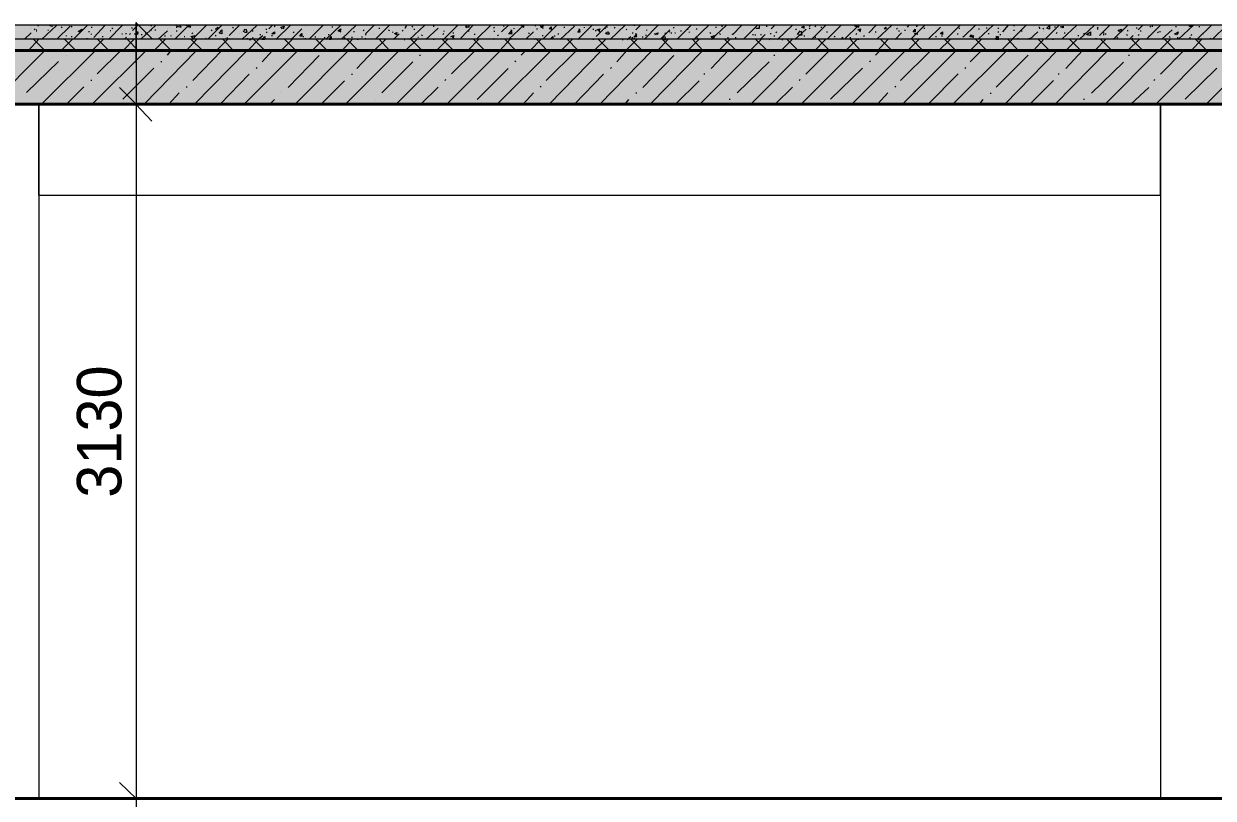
# Model space of a CAD drawing. Header units: millimetres. Extents: x -135211 to 49383, y -8033 to 228499.
# Drawn here: x -17669 to -12310, y 45157 to 48646 of the extents above; entities that cross this region are included whole.
import ezdxf

# ---------------------------------------------------------------- set-up
doc = ezdxf.new("R2010")
doc.units = ezdxf.units.MM
doc.layers.add('PDF _Геометрия', color=7, linetype='Continuous', true_color=0x1d1d1d)
doc.layers.add('PDF _Сплошная заливка', color=7, linetype='Continuous', true_color=0xffffff)
doc.layers.add('PDF _Текст', color=7, linetype='Continuous')

msp = doc.modelspace()

# ---------------------------------------------------------------- hatches: boundary and pattern name
at = {"layer": 'PDF _Сплошная заливка', "transparency": 33554559}
h = msp.add_hatch(color=256, dxfattribs=at)
h.paths.add_polyline_path([(-65546.24202755485, 48285.51776832552), (-65546.24202755485, 48526.35779911298), (-101294.0025896181, 48526.35779911298), (-101294.0025896181, 48285.51776832552)])
h.paths.add_polyline_path([(146.768885612255, 48285.51776832552), (146.7688856122841, 48526.35779911298), (-22999.65702283529, 48526.35779911298), (-22999.65702283529, 48285.51776832552)])
h.paths.add_polyline_path([(-23351.00181990939, 48285.51776832552), (-23351.00181990939, 48526.35779911298), (-26352.24833949412, 48526.35779911298), (-26352.24833949412, 48285.51776832552)])
h.paths.add_polyline_path([(-26398.81210778105, 48285.51776832552), (-26398.81210778105, 48526.35779911298), (-44097.27712665802, 48526.35779911298), (-44097.27712665802, 48285.51776832552)])
h.paths.add_polyline_path([(-45350.26580056082, 48285.51776832552), (-45350.26580056082, 48526.35779911298), (-50899.8203663938, 48526.35779911298), (-50899.8203663938, 48285.51776832552)])
h.paths.add_polyline_path([(-50950.617204525, 48285.51776832552), (-50950.617204525, 48526.35779911298), (-65296.49090674313, 48526.35779911298), (-65296.49090674313, 48285.51776832552)])

# ---------------------------------------------------------------- linework, layer by layer
at = {"layer": 'PDF _Геометрия', "color": 7, "lineweight": 9}
for points in [[(148.9801586183894, 51904.36985669532), (148.9801586183894, 50981.59287701028), (148.9801586183894, 48653.33308315772), (148.9801586183894, 48640.65153218422), (-19848.78286154335, 48640.65153218422)], [(-19848.78286154335, 48526.35779911298), (148.9801586183894, 48526.35779911298), (148.9801586183894, 48577.16389425253), (148.9801586183894, 48640.65153218422)], [(-17162.19772599713, 48469.77766177027), (-17162.19772599713, 48651.74870411693), (-17162.19772599713, 48283.46304599729), (-17162.19772599713, 45032.26926096337)], [(148.9801586183894, 48577.16389425253), (-19848.78286154335, 48577.16389425253)], [(-17600.89964907404, 47874.54766992899), (-17600.89964907404, 48285.12984676046), (-17600.89964907404, 45156.86969282138), (-18299.50473991879, 45156.86969282138)], [(-17597.03319496627, 47873.63659649506), (-12547.05349522785, 47873.63659649506), (-12547.05349522785, 48284.25246783042), (-12547.05349522785, 45155.88744433577), (-17597.03319496627, 45155.88744433577)], [(-12547.05349522785, 48284.25246783042), (-17597.03319496627, 48284.25246783042)], [(-17162.19772599713, 48283.46304599729), (-17284.65196349204, 48283.46304599729)], [(-17163.08663624543, 48283.63077891376), (-17056.90926445866, 48283.63077891376)]]:
    msp.add_lwpolyline(points, dxfattribs=at)
at = {"layer": 'PDF _Геометрия', "lineweight": 9}
for points in [[(-17635.99580292021, 48623.0467071316), (-17635.99580292021, 48623.0467071316)], [(-17622.69976981584, 48618.66800871015), (-17618.44772599713, 48622.92352020433)], [(-17613.92605411456, 48619.63415097432), (-17609.67368753559, 48619.63415097432)], [(-17613.92605411456, 48615.38004688005), (-17609.67368753559, 48615.38004688005)], [(-17605.1523384133, 48635.49556274454), (-17600.89964907404, 48639.68072498663)], [(-17589.35748222057, 48575.52824588356), (-17521.9333029202, 48639.05031113382)], [(-17561.28375990698, 48618.20699930027), (-17557.02945676637, 48618.20699930027)], [(-17552.5100442057, 48640.24975846975), (-17548.25541830482, 48636.06442175886)], [(-17543.73632850446, 48634.9768157891), (-17539.48137984329, 48634.9768157891)], [(-17519.45236418054, 48577.05678735539), (-17460.51503368944, 48636.35125095531)], [(-17513.15926445865, 48614.61152521025), (-17513.15926445865, 48614.61152521025)], [(-17499.86774999811, 48628.1250990187), (-17495.61118753559, 48632.38513284178)], [(-17455.99917149177, 48635.26599669215), (-17451.7409952279, 48631.00608764074)], [(-17444.79392774428, 48577.42411892584), (-17381.54868753559, 48640.87927436647)], [(-17425.17071634704, 48614.80433845244), (-17416.64484138174, 48610.54313783457), (-17420.9043086867, 48610.54313783457)], [(-17420.65712110147, 48613.72035610243), (-17407.8708029202, 48622.17402982982), (-17412.13059298543, 48609.45709204441)], [(-17377.03573018036, 48611.22846286269), (-17372.77464907405, 48611.22846286269)], [(-17364.00061061251, 48632.31822182745), (-17364.00061061251, 48628.05507675294)], [(-17353.0658090181, 48585.21123414844), (-17302.58234138174, 48640.24828402973)], [(-17286.94747241287, 48576.09848959564), (-17223.6159952279, 48639.57067744841)], [(-17280.52485746643, 48615.5999147132), (-17276.26022599712, 48615.5999147132)], [(-17271.75114176515, 48628.24711613624), (-17267.48618753559, 48624.0498837541)], [(-17267.48618753559, 48627.25033675022), (-17267.48618753559, 48627.25033675022)], [(-17184.0139847525, 48627.56077810178), (-17179.7458029202, 48627.56077810178)], [(-17179.05250759915, 48615.64322177156), (-17153.42368753559, 48640.98871293312)], [(-17170.97176445866, 48623.20966647969), (-17170.97176445866, 48623.20966647969)], [(-17142.14231955541, 48576.87801300374), (-17074.45734138174, 48640.35877081946)], [(-17096.27682773984, 48636.23894783842), (-17092.00541830482, 48640.51383361851)], [(-17096.27682773984, 48619.35504496859), (-17092.00541830482, 48619.35504496859)], [(-17078.72939633729, 48619.19851583931), (-17074.45734138174, 48619.19851583931)], [(-17063.87088673336, 48576.39474454299), (-17021.81311061251, 48614.5300518317)], [(-17021.81311061251, 48624.01080026809), (-17021.81311061251, 48624.01080026809)], [(-17013.03907215096, 48628.13989950925), (-17013.03907215096, 48628.13989950925)], [(-16988.79305678685, 48576.60778548735), (-16925.2986875356, 48640.1004069367)], [(-16982.21852362336, 48636.32683720029), (-16977.94291830482, 48640.53281166615)], [(-16982.21852362336, 48631.1215940401), (-16977.94291830482, 48631.1215940401)], [(-16982.21852362336, 48614.1497279407), (-16977.94291830482, 48614.1497279407)], [(-16977.5137872746, 48635.1814465926), (-16960.39484138173, 48630.97309697621), (-16964.67109222081, 48639.38979620899)], [(-16938.34994511702, 48640.17172190361), (-16934.07272599712, 48640.17172190361)], [(-16929.57622941576, 48634.89281328536), (-16925.2986875356, 48639.10069277477)], [(-16929.36522046172, 48634.82140685207), (-16916.52464907405, 48630.61146905936), (-16920.8025137145, 48639.0296038454)], [(-16909.86982912113, 48575.93467208737), (-16846.33234138174, 48639.47041797667)], [(-16890.20253368943, 48611.20084902583), (-16890.20253368943, 48611.20084902583)], [(-16839.71584897384, 48577.35691946043), (-16776.14003368943, 48640.85949005143)], [(-16824.29164100054, 48614.84526385297), (-16820.01022599712, 48619.05869563359)], [(-16806.54224530178, 48623.06548399592), (-16793.68811061251, 48623.06548399592), (-16797.97049389675, 48631.56400174669)], [(-16802.25985487556, 48622.0646383383), (-16793.68811061251, 48630.56489158527)], [(-16758.59195676635, 48640.72656154073), (-16758.59195676635, 48640.72656154073)], [(-16758.59195676635, 48640.72656154073), (-16758.59195676635, 48640.72656154073)], [(-16743.63491261228, 48593.67260402312), (-16697.17368753559, 48640.20537223855)], [(-16727.78076828661, 48626.74754194247), (-16723.4958029202, 48630.96272402212)], [(-16686.15823213209, 48576.05847192805), (-16618.20734138173, 48639.5755813624)], [(-16679.4323610643, 48610.34572601278), (-16670.85157215098, 48623.07203557798)], [(-16674.94620048755, 48609.27937646999), (-16662.07753368943, 48609.27937646999), (-16666.36475837775, 48622.00665134736)], [(-16640.04361127396, 48614.308438149), (-16635.75541830482, 48614.308438149)], [(-16578.62760136508, 48622.31604251056), (-16574.33714907404, 48622.31604251056)], [(-16565.19470797363, 48623.06798748209), (-16548.01503368943, 48640.02924347537)], [(-16539.24099522788, 48636.67920119612), (-16539.24099522788, 48632.45560508705)], [(-16539.24099522788, 48628.23200897798), (-16539.24099522788, 48628.23200897798)], [(-16532.7921858294, 48575.84943964754), (-16469.04868753559, 48639.3743718041)], [(-16512.73790517756, 48632.15331152023), (-16504.14484138173, 48623.70357821997)], [(-16508.25787705621, 48631.09299145308), (-16495.3708029202, 48635.31817573848), (-16499.66416005368, 48622.64436998605)], [(-16469.04868753559, 48636.08018807457), (-16469.04868753559, 48636.08018807457)], [(-16462.97764503321, 48577.42743079753), (-16416.40445676634, 48624.00061906441)], [(-16398.85637984327, 48635.50030172867), (-16398.85637984327, 48635.50030172867)], [(-16383.71497801639, 48576.58933438855), (-16319.89003368943, 48640.12365133256)], [(-16363.76022599713, 48618.30036035007), (-16363.76022599713, 48618.30036035007)], [(-16308.37968613996, 48575.96281478075), (-16240.92368753559, 48639.46823057388)], [(-16280.32126752201, 48632.27263777476), (-16276.01984138174, 48632.27263777476)], [(-16253.83885708205, 48615.07096326627), (-16240.92368753559, 48623.53800376972), (-16245.22640471694, 48610.83656755822)], [(-16249.53613272482, 48614.06536532674), (-16240.92368753559, 48609.83272053135)], [(-16238.22785913094, 48577.34886392582), (-16170.73137984326, 48640.89238963767)], [(-16183.81039480807, 48611.28627211583), (-16179.50541830481, 48611.28627211583)], [(-16139.94181630174, 48615.14608106724), (-16135.63522599713, 48619.38428121614)], [(-16129.8442514161, 48601.12585291731), (-16091.76503368941, 48639.20682378946)], [(-16084.83741657448, 48577.12026969401), (-16021.5727259971, 48640.60260281889)], [(-16069.7520906916, 48627.2945572), (-16065.44291830481, 48627.2945572)], [(-16025.88351218526, 48618.45890967749), (-16021.5727259971, 48614.21832728403)], [(-16008.33608078274, 48606.65563796718), (-16004.02464907404, 48610.8266338707)], [(-15964.46750227641, 48613.71662026381), (-15960.15445676635, 48617.95942518473)], [(-15951.24079061172, 48627.3063994605), (-15942.60637984326, 48639.96821632908)], [(-15931.31361596644, 48575.86202481771), (-15863.64003368941, 48639.35785147929)], [(-15920.59892377006, 48635.54053850014), (-15916.28426445865, 48631.2943902873)], [(-15911.82520806881, 48622.76668164969), (-15907.51022599712, 48622.76668164969)], [(-15856.96012030249, 48576.3155702349), (-15802.22176445865, 48627.09556311063)], [(-15824.08805105614, 48635.73187855813), (-15819.76984138174, 48635.73187855813)], [(-15777.91185839384, 48575.59967856576), (-15714.48137984326, 48639.10406967771)], [(-15775.89964907402, 48615.18156772501), (-15775.89964907402, 48610.93034455235)], [(-15699.10106153529, 48581.25143527451), (-15644.28907215096, 48640.53777003087)], [(-15679.26562574391, 48632.2549000731), (-15670.61118753557, 48640.69104391438)], [(-15678.42195907953, 48632.15475468001), (-15661.83714907404, 48632.15475468001), (-15661.83714907404, 48640.66371436981)], [(-15674.93488413461, 48632.2549000731), (-15670.61118753557, 48627.99985807288)], [(-15666.16116843333, 48614.27063097499), (-15661.83714907404, 48614.27063097499)], [(-15628.83373013469, 48576.36277875829), (-15565.32272599712, 48639.8755439218)], [(-15582.8708029202, 48639.99617519667), (-15582.8708029202, 48639.99617519667)], [(-15552.10286431685, 48627.05164772988), (-15547.77464907402, 48631.23888047926)], [(-15547.77464907402, 48610.08770958733), (-15547.77464907402, 48614.34719848126)], [(-15515.96442858803, 48609.55504063845), (-15486.35637984327, 48639.23715267555)], [(-15508.23428581053, 48635.09315576142), (-15503.90445676635, 48635.09315576142)], [(-15485.42034781558, 48601.92403025469), (-15468.80830292018, 48601.92403025469), (-15473.13942300544, 48618.89759111992)], [(-15484.09571878391, 48577.14571445614), (-15416.16407215096, 48640.59257024474)], [(-15481.8087275053, 48600.98409162246), (-15468.80830292018, 48617.88711031978)], [(-15460.03426445863, 48623.06596770274), (-15460.03426445863, 48627.25632292248)], [(-15429.27084449913, 48636.42157494894), (-15424.93811061251, 48640.68550351064)], [(-15424.83724570625, 48635.38972117622), (-15416.16407215096, 48631.19956798007), (-15416.16407215096, 48639.65397459912)], [(-15406.27234975867, 48576.74117238398), (-15372.29387984327, 48610.6455144748)], [(-15363.51984138173, 48634.9911965544), (-15363.51984138173, 48639.18322244473)], [(-15359.08111888899, 48623.18784526141), (-15354.74580292018, 48623.18784526141)], [(-15341.53368748646, 48635.73512837155), (-15337.19772599712, 48640.00224051183)], [(-15341.43961303681, 48632.39257691257), (-15328.42368753557, 48636.65824211594), (-15332.75997178518, 48628.1975379873)], [(-15337.19772599712, 48636.74673870532), (-15337.19772599712, 48636.74673870532)], [(-15337.10332155535, 48631.45151755464), (-15328.42368753557, 48627.18585958312)], [(-15330.67747361636, 48576.8600452554), (-15267.00541830481, 48640.38724343121)], [(-15293.32753368941, 48623.64766612173), (-15293.32753368941, 48619.45137820832)], [(-15251.75375865561, 48576.27103622898), (-15188.03907215096, 48635.49755352218)], [(-15236.24909907124, 48630.63615549266), (-15231.90926445865, 48630.63615549266)], [(-15192.38052056491, 48640.71047163149), (-15188.03907215096, 48640.71047163149)], [(-15174.75128960544, 48610.84115771204), (-15161.71695676634, 48610.84115771204), (-15166.0593734611, 48623.58729195446)], [(-15172.83004369488, 48575.5608181987), (-15109.07272599712, 48639.10232708424)], [(-15170.40886566861, 48609.90053456001), (-15161.71695676634, 48622.57417557582)], [(-15152.94291830479, 48619.30247472396), (-15152.94291830479, 48619.30247472396)], [(-15144.16887984326, 48631.89445206149), (-15144.16887984326, 48627.69462327881)], [(-15104.64336355226, 48622.06581142563), (-15100.29868753557, 48622.06581142563)], [(-15091.52464907404, 48613.57907180468), (-15091.52464907404, 48617.78077328153)], [(-15089.62773425572, 48589.67415524333), (-15038.88041830479, 48640.49403260644)], [(-15087.02059306265, 48619.57485109388), (-15073.97657215095, 48623.85149229208), (-15078.32221644845, 48611.16843129633)], [(-15082.67494151769, 48618.6335288017), (-15073.97657215095, 48610.15279351418)], [(-15052.00106934464, 48627.88655976202), (-15047.65445676634, 48623.61073443312)], [(-15047.58137185732, 48602.36098423105), (-15038.88041830479, 48610.84247014133)], [(-15043.22735364339, 48632.01255394578), (-15038.88041830479, 48632.01255394578)], [(-15027.37914599848, 48576.32311786947), (-14959.91407215095, 48639.87226987374)], [(-15008.13249083831, 48627.49270774199), (-15003.78426445865, 48631.77011333875)], [(-14955.49019663071, 48622.8212083445), (-14951.14003368943, 48618.61274279669)], [(-14920.39533382564, 48640.4402623511), (-14916.04387984326, 48640.4402623511)], [(-14910.77502810273, 48619.09683890603), (-14889.72176445865, 48640.29187353623)], [(-14873.95025878887, 48576.08608079547), (-14810.75541830481, 48639.64268547339)], [(-14863.39964907404, 48619.88937639537), (-14863.39964907404, 48615.60511195083)], [(-14800.25745219091, 48576.65587353436), (-14758.11118753556, 48619.02212728759)], [(-14762.46845120283, 48613.79021929002), (-14758.11118753556, 48609.57487704058)], [(-14740.56311061249, 48626.36812457489), (-14740.56311061249, 48630.58231067951)], [(-14724.87121901478, 48576.88218355721), (-14661.59676445865, 48640.37325735337)], [(-14709.82615699524, 48615.33213622796), (-14705.46695676634, 48615.33213622796)], [(-14679.14484138171, 48623.56133272524), (-14679.14484138171, 48619.34496181076)], [(-14670.37080292017, 48610.84049581904), (-14670.37080292017, 48606.55101782146)], [(-14650.31074763763, 48576.25997897147), (-14582.63041830481, 48639.72050411718)], [(-14644.04868753556, 48619.07474136313), (-14644.04868753556, 48619.07474136313)], [(-14639.63643138511, 48623.22805936464), (-14635.27464907404, 48623.22805936464)], [(-14573.85637984326, 48640.60479476964), (-14573.85637984326, 48640.60479476964)], [(-14571.38945495745, 48575.59020514116), (-14503.66407215096, 48639.09297471929)], [(-14551.89927437244, 48630.95434045312), (-14547.53426445865, 48630.95434045312)], [(-14525.57812726861, 48634.99043735678), (-14521.21214907402, 48634.99043735678)], [(-14475.7335410986, 48597.15668713938), (-14433.47176445863, 48639.49317491116)], [(-14426.71313946655, 48577.35511006529), (-14363.27945676632, 48640.8599973012), (-14375.67568813337, 48628.17361802331)], [(-14424.6977259971, 48618.2282136603), (-14424.6977259971, 48618.2282136603)], [(-14371.27468279195, 48627.16852264401), (-14354.50541830479, 48627.16852264401), (-14354.50541830479, 48639.85583853166)], [(-14323.78266613951, 48635.33319537544), (-14319.40926445865, 48635.33319537544)], [(-14301.09227869597, 48623.29944456369), (-14284.31311061248, 48640.2246694502)], [(-14273.24234927677, 48576.09649296199), (-14205.34676445863, 48639.61448021574)], [(-14240.44291830481, 48611.20791145824), (-14240.44291830481, 48611.20791145824)], [(-14195.06014636048, 48575.64588025694), (-14143.92849522787, 48622.17475511337)], [(-14192.17693062048, 48619.28832090535), (-14187.79868753557, 48623.52217029871)], [(-14182.66697613163, 48597.93395999908), (-14170.25061061248, 48614.87720022581)], [(-14178.27307152802, 48596.93157628589), (-14161.47657215096, 48596.93157628589), (-14165.8557835167, 48613.87606536943)], [(-14165.12072958602, 48631.71992775719), (-14152.70253368941, 48635.95680778526), (-14157.08206781543, 48627.48482990105)], [(-14161.46873793313, 48630.69815162059), (-14152.70253368941, 48626.46127159253)], [(-14130.76092071162, 48634.71490760874), (-14126.38041830479, 48638.95272437791)], [(-14130.76092071162, 48623.97589017661), (-14126.38041830479, 48628.21370694578)], [(-14119.78570463751, 48575.86117562644), (-14056.18811061248, 48639.3838212013)], [(-14104.43977360782, 48632.23348250527), (-14100.05830292018, 48636.47223601556)], [(-14078.11862650403, 48631.07051529589), (-14073.73618753557, 48631.07051529589)], [(-14051.79747940021, 48610.68231974513), (-14047.41407215095, 48610.68231974513)], [(-14049.6308623909, 48577.29760138918), (-13985.99580292018, 48640.78445300822)], [(-13970.70666486342, 48576.66034835911), (-13907.02945676634, 48640.11777254539)], [(-13942.12561061248, 48626.74402645279), (-13942.12561061248, 48626.74402645279)], [(-13924.58714272565, 48635.98609047976), (-13915.80349522787, 48640.23140117779)], [(-13919.47327794743, 48634.9215287442), (-13907.02945676634, 48630.67590579914), (-13907.02945676634, 48639.16536583978)], [(-13910.70015467459, 48618.92305747588), (-13898.25541830479, 48623.09573085605), (-13902.64431247869, 48610.4329730725)], [(-13907.04035789546, 48617.89910489383), (-13898.25541830479, 48609.48049632155)], [(-13861.75018620786, 48605.63696895498), (-13828.06311061248, 48639.47245605662)], [(-13832.45458686857, 48610.83665220562), (-13828.06311061248, 48610.83665220562)], [(-13825.29172814501, 48577.40262616018), (-13757.87080292018, 48640.86603428483)], [(-13740.3227259971, 48639.76914264951), (-13740.3227259971, 48639.76914264951)], [(-13735.94371415461, 48622.72892255203), (-13731.54868753556, 48626.98079776763)], [(-13727.16999845335, 48615.21632164722), (-13722.77464907401, 48615.21632164722)], [(-13700.84885134954, 48618.26219800459), (-13696.4525336894, 48618.26219800459)], [(-13687.7055475182, 48631.76005098076), (-13678.90445676634, 48640.26574445239)], [(-13678.90445676634, 48619.07401997838), (-13678.90445676634, 48619.07401997838)], [(-13672.54858531522, 48577.13267788106), (-13608.71214907402, 48640.67354337228)], [(-13648.20655714194, 48635.73587580497), (-13643.80830292017, 48635.73587580497), (-13643.80830292017, 48639.91744077095)], [(-13613.11169433688, 48626.95361772192), (-13608.71214907402, 48626.95361772192)], [(-13593.58231557356, 48576.56721445893), (-13538.51984138171, 48631.62968865076)], [(-13547.29387984324, 48630.70488700907), (-13547.29387984324, 48630.70488700907)], [(-13513.96118028417, 48575.88830617634), (-13450.77945676634, 48639.36599075105)], [(-13455.18481171409, 48626.65574798869), (-13450.77945676634, 48626.65574798869)], [(-13435.72229168257, 48585.73047710942), (-13380.58714907401, 48640.71845299532)], [(-13433.23137984324, 48610.58597309459), (-13433.23137984324, 48610.58597309459)], [(-13371.81311061249, 48614.30205582838), (-13371.81311061249, 48614.30205582838)], [(-13369.29924894063, 48576.60006990045), (-13301.62080292017, 48640.08318854938)], [(-13367.44765470141, 48623.68928078975), (-13363.03907215095, 48623.68928078975)], [(-13332.35279189634, 48627.6421260078), (-13327.94291830478, 48627.6421260078)], [(-13279.71049768875, 48626.26446200728), (-13275.29868753556, 48626.26446200728)], [(-13266.52464907401, 48618.66513445356), (-13266.52464907401, 48618.66513445356)], [(-13257.190256377, 48610.85690222024), (-13231.42849522787, 48640.51994351225)], [(-13215.80125984363, 48576.36660884515), (-13152.46214907401, 48639.85676816634)], [(-13209.52077207861, 48639.36469520184), (-13205.10637984326, 48639.36469520184)], [(-13209.52077207861, 48618.16086026003), (-13205.10637984326, 48618.16086026003)], [(-13187.55830292017, 48639.18235460835), (-13187.55830292017, 48639.18235460835)], [(-13174.42590927352, 48614.62855483946), (-13170.01022599709, 48614.62855483946)], [(-13117.36599522787, 48636.33449708712), (-13117.36599522787, 48636.33449708712)], [(-13095.46246796213, 48630.91400249922), (-13091.04387984323, 48630.91400249922)], [(-13091.04387984323, 48623.39735706359), (-13091.04387984323, 48627.67201898297)], [(-13077.9150365596, 48626.53815219525), (-13073.49580292017, 48622.33664140679)], [(-13073.49580292017, 48639.2146692289), (-13073.49580292017, 48639.2146692289)], [(-13066.72129962337, 48577.10332602668), (-13003.30349522787, 48640.59854790832)], [(-13051.59388945581, 48639.03091174287), (-13047.17368753556, 48639.03091174287)], [(-13025.272742352, 48632.28814921434), (-13020.85157215093, 48632.28814921434)], [(-12992.22854498315, 48576.4657690004), (-12924.33714907402, 48640.00090251187)], [(-12924.33714907402, 48627.30865368216), (-12924.33714907402, 48627.30865368216)], [(-12924.33714907402, 48619.78157608704), (-12924.33714907402, 48619.78157608704)], [(-12913.30676973624, 48575.8492775975), (-12845.37080292017, 48639.3540155235)], [(-12832.25099692412, 48627.45371020496), (-12827.82272599709, 48631.73773953542)], [(-12832.25099692412, 48623.24540198911), (-12827.82272599709, 48623.24540198911)], [(-12821.7245665645, 48593.21810238756), (-12775.17849522785, 48639.76597651673)], [(-12759.79196975812, 48575.65329877105), (-12696.21214907401, 48639.16272747887)], [(-12739.43571691311, 48619.20913300342), (-12731.30830292017, 48610.70819067363)], [(-12735.74012421019, 48618.24734022012), (-12731.30830292017, 48618.24734022012)], [(-12735.10163611847, 48618.17083234446), (-12722.53426445863, 48622.38461748522), (-12726.96640850892, 48609.74505825182)], [(-12696.21214907401, 48623.19196286274), (-12696.21214907401, 48623.19196286274)], [(-12696.21214907401, 48617.94298083663), (-12696.21214907401, 48613.72827511946)], [(-12656.7766828988, 48627.99658302468), (-12652.34195676632, 48627.99658302468)], [(-12647.47590384076, 48619.34521021079), (-12626.0198413817, 48640.50146092056)], [(-12639.22925149625, 48614.24088151725), (-12634.79387984324, 48614.24088151725)], [(-12610.71200953785, 48576.35441013853), (-12547.05349522785, 48639.8683464284)], [(-12595.36067298992, 48635.03778071344), (-12590.92368753554, 48630.8193926906)], [(-12586.58695728866, 48635.92823740271), (-12582.14964907402, 48635.92823740271)], [(-12551.49209448359, 48611.21984642965), (-12547.05349522785, 48611.21984642965)], [(-12541.06385060534, 48576.8808980723), (-12494.40926445863, 48619.24139649663)], [(-12476.86118753554, 48630.87984902161), (-12476.86118753554, 48635.10223361576)], [(-12468.08714907401, 48619.03602441014), (-12468.08714907401, 48619.03602441014)], [(-12465.33786942731, 48577.14315633033), (-12397.8948413817, 48640.58542545532)], [(-12419.88635896458, 48636.4916517117), (-12415.44291830479, 48640.71436873316)], [(-12419.26919829741, 48636.42673338594), (-12406.66887984324, 48632.20190132813), (-12411.11264326333, 48640.64975713487)], [(-12382.70736449509, 48575.49596766665), (-12318.92849522785, 48639.0539369347)], [(-12371.57272599709, 48630.97912772112), (-12371.57272599709, 48635.20518721415)], [(-12312.55208909734, 48576.90172799811), (-12248.73618753556, 48640.34985515509)], [(-17815.77531271256, 48284.90608975349), (-17574.57753368943, 48526.17488024037), (-17625.65609376394, 48576.96940155388)], [(-17665.77637972102, 48576.53403067567), (-17635.99580292021, 48606.17092995478)], [(-17662.31791830482, 48575.70458264852), (-17662.31791830482, 48575.70458264852)], [(-17662.31791830482, 48575.70458264852), (-17662.31791830482, 48575.70458264852)], [(-17647.70696323633, 48526.41470426335), (-17600.89964907404, 48577.19593241767)], [(-17583.35157215098, 48577.06827783507), (-17583.35157215098, 48577.06827783507)], [(-17548.25541830482, 48576.8149054479), (-17548.25541830482, 48576.8149054479)], [(-17502.87381585639, 48525.19137791561), (-17451.7409952279, 48575.96877825246)], [(-17434.19291830481, 48526.06177049706), (-17485.33349044103, 48576.84513541127)], [(-17478.06311061252, 48594.14563060801), (-17478.06311061252, 48589.8849578379)], [(-17455.99917149177, 48588.68089828601), (-17451.7409952279, 48588.68089828601)], [(-17385.80944588165, 48580.62143040602), (-17381.54868753559, 48580.62143040602)], [(-17364.00061061251, 48597.42361887555), (-17364.00061061251, 48601.68849094405)], [(-17361.83602586968, 48525.00555200921), (-17311.35637984329, 48575.8427913675)], [(-17285.03426445866, 48524.79616538511), (-17335.52537531494, 48575.57549679686)], [(-17320.13041830483, 48605.50980029586), (-17320.13041830483, 48605.50980029586)], [(-17315.6197202715, 48588.49916220656), (-17311.35637984329, 48588.49916220656)], [(-17227.88256325884, 48601.50161440468), (-17223.6159952279, 48601.50161440468)], [(-17223.6159952279, 48588.7644420615), (-17223.6159952279, 48588.7644420615)], [(-17221.51255624449, 48525.82304606028), (-17170.97176445866, 48576.65234911615)], [(-17214.60929838485, 48576.92176638453), (-17206.06791830481, 48585.3919086952)], [(-17210.33513185629, 48602.32872750301), (-17206.06791830481, 48602.32872750301)], [(-17153.42368753559, 48526.71586707677), (-17203.97212254134, 48577.47984963188)], [(-17192.78770045377, 48597.96154215036), (-17188.51984138174, 48602.23287467796)], [(-17170.7423363094, 48601.98450693503), (-17162.19772599713, 48597.78346292971)], [(-17166.23810112731, 48600.90456535324), (-17153.42368753559, 48605.17718997266), (-17157.6928376487, 48596.70320371267)], [(-17157.6928376487, 48609.37681436007), (-17153.42368753559, 48609.37681436007)], [(-17140.14540624616, 48598.53302889338), (-17135.87561061251, 48598.53302889338)], [(-17122.59797484364, 48605.8487714223), (-17118.32753368943, 48605.8487714223)], [(-17092.00541830482, 48575.97307918868), (-17092.00541830482, 48580.24622679624)], [(-17081.1890866193, 48525.72787935319), (-17030.58714907405, 48576.47424705824)], [(-17021.37751911514, 48504.30400181231), (-17004.26503368944, 48525.47704630893), (-17054.87843606458, 48576.30801275185)], [(-17034.86081783095, 48592.43960995105), (-17030.58714907405, 48592.43960995105)], [(-17004.26503368944, 48589.99521506326), (-17004.26503368944, 48594.20197650333)], [(-16947.1236608183, 48589.45690505304), (-16942.84676445866, 48589.45690505304)], [(-16936.58678407286, 48525.4969550339), (-16890.20253368943, 48576.30638421656)], [(-16916.52464907405, 48576.53198117978), (-16916.52464907405, 48576.53198117978)], [(-16916.31395627176, 48590.15504876243), (-16907.75061061251, 48581.73628597215)], [(-16863.88041830482, 48525.33402127208), (-16914.55496643941, 48576.08175890437)], [(-16912.02879801324, 48601.8573638525), (-16907.75061061251, 48606.13729931889)], [(-16911.81908115315, 48589.08268146138), (-16898.97657215096, 48593.36293981993), (-16903.25508231195, 48580.66327639696)], [(-16850.61278810436, 48581.21726799689), (-16846.33234138174, 48576.93507228544)], [(-16846.33234138174, 48584.42934667365), (-16846.33234138174, 48584.42934667365)], [(-16806.74420959802, 48593.5687625927), (-16802.46214907404, 48593.5687625927)], [(-16800.54214736895, 48526.34700376375), (-16749.81791830482, 48577.1462445195)], [(-16789.19677819549, 48605.07005244549), (-16784.91407215096, 48605.07005244549)], [(-16723.4958029202, 48525.12611115503), (-16769.9465314478, 48575.93682654874)], [(-16758.59195676635, 48597.43456684405), (-16758.59195676635, 48597.43456684405)], [(-16758.59195676635, 48581.50333106261), (-16758.59195676635, 48581.50333106261)], [(-16754.10191539042, 48584.6484782347), (-16749.81791830482, 48580.43250537197)], [(-16741.04387984327, 48597.29631988157), (-16741.04387984327, 48597.29631988157)], [(-16697.17368753559, 48602.10661014097), (-16697.17368753559, 48602.10661014097)], [(-16688.39964907405, 48605.32870648032), (-16688.39964907405, 48605.32870648032)], [(-16662.07753368943, 48581.68122509612), (-16662.07753368943, 48577.46207588076)], [(-16660.21867774377, 48526.20693520645), (-16609.43330292021, 48576.99405542634)], [(-16653.112183819, 48576.32718024713), (-16644.52945676634, 48576.32718024713)], [(-16644.52945676634, 48576.32718024713), (-16644.52945676634, 48576.32718024713)], [(-16640.04361127396, 48580.481275334), (-16635.75541830482, 48584.70137745517)], [(-16583.11118753559, 48526.00043489165), (-16633.90802718904, 48576.80077328069)], [(-16613.34824658468, 48576.86490157642), (-16591.88522599712, 48593.82152489838)], [(-16604.9487484689, 48598.10429884804), (-16600.65926445866, 48598.10429884804)], [(-16574.33714907404, 48605.35861351548), (-16574.33714907404, 48609.5809390835)], [(-16565.56311061249, 48576.67342825694), (-16565.56311061249, 48576.67342825694)], [(-16552.30645426128, 48593.43689606739), (-16548.01503368943, 48593.43689606739)], [(-16511.12499126703, 48525.00737935183), (-16460.27464907404, 48575.78777340514)], [(-16504.14484138173, 48593.06150294269), (-16504.14484138173, 48593.06150294269)], [(-16442.72657215098, 48525.81122927409), (-16493.58455756388, 48576.60101108885)], [(-16455.79558154735, 48605.31206784217), (-16451.50061061251, 48609.53708538046)], [(-16411.92700304101, 48589.04862784417), (-16407.63041830481, 48589.04862784417)], [(-16403.15328733974, 48580.46450776434), (-16398.85637984327, 48580.46450776434)], [(-16370.80152164183, 48524.81297755167), (-16319.89003368943, 48575.5844081754)], [(-16354.98618753559, 48584.33866953546), (-16354.98618753559, 48588.56718677986)], [(-16302.34195676635, 48526.63278799105), (-16353.26108793869, 48577.48363356515)], [(-16315.41613032708, 48583.99162744126), (-16311.11599522788, 48583.99162744126)], [(-16297.86869892453, 48598.51679820604), (-16293.56791830482, 48598.51679820604)], [(-16236.45268901567, 48581.07765940484), (-16232.14964907404, 48581.07765940484)], [(-16234.94361512523, 48526.69185919961), (-16188.27945676635, 48577.52046345339)], [(-16223.37561061249, 48585.25966586646), (-16223.37561061249, 48581.02463488787)], [(-16161.95734138174, 48526.53129637354), (-16212.93761831352, 48577.29770285582)], [(-16192.58411050933, 48585.99130761285), (-16188.27945676635, 48585.99130761285)], [(-16166.26296340553, 48577.29770285582), (-16161.95734138174, 48577.29770285582)], [(-16161.95734138174, 48577.29770285582), (-16161.95734138174, 48577.29770285582)], [(-16144.40926445865, 48584.59722945608), (-16144.40926445865, 48588.83511915204)], [(-16131.16810060049, 48598.14837096381), (-16126.86118753559, 48598.14837096381)], [(-16131.16810060049, 48581.26968404237), (-16126.86118753559, 48577.03115907589)], [(-16091.76503368941, 48596.88605740976), (-16091.76503368941, 48596.88605740976)], [(-16090.15458239149, 48525.45460073707), (-16039.1208029202, 48576.27603924062)], [(-16021.5727259971, 48526.36319214192), (-16068.30336250018, 48577.12026969401)], [(-16030.34676445865, 48576.23111794271), (-16030.34676445865, 48576.23111794271)], [(-16002.8746040941, 48575.75020420457), (-15977.70253368943, 48601.21023590266)], [(-15999.41983710791, 48602.25925181302), (-15986.47657215096, 48606.50110422217), (-15990.78864938019, 48598.01564468229)], [(-15995.10775268718, 48601.25145912367), (-15986.47657215096, 48597.00960671451)], [(-15977.70253368943, 48575.75020420457), (-15977.70253368943, 48575.75020420457)], [(-15955.69378657512, 48575.55063282116), (-15951.38041830481, 48575.55063282116)], [(-15949.83111276632, 48525.35602015496), (-15898.73618753559, 48576.09426877231)], [(-15872.41407215096, 48525.08125247093), (-15923.52046221159, 48575.9011862371)], [(-15894.27777666628, 48585.48146762257), (-15889.96214907404, 48585.48146762257)], [(-15876.73034526371, 48597.06604777531), (-15872.41407215096, 48592.81831138615)], [(-15824.08805105614, 48576.46195556482), (-15819.76984138174, 48576.46195556482)], [(-15808.78991275973, 48526.12776763607), (-15758.35157215096, 48576.92673517472)], [(-15732.02945676635, 48524.92979017067), (-15782.47910135107, 48575.74014250708)], [(-15780.21947254978, 48598.25052734552), (-15775.89964907402, 48602.5017577226)], [(-15745.00081713374, 48589.43466970122), (-15732.02945676635, 48593.68572972414), (-15736.35089404347, 48581.00117558621)], [(-15740.67937264955, 48588.42468943791), (-15732.02945676635, 48579.99296106045)], [(-15736.35089404347, 48606.37028386207), (-15732.02945676635, 48606.37028386207)], [(-15736.35089404347, 48585.18185114783), (-15732.02945676635, 48589.43466970122)], [(-15668.46558524675, 48525.97093397767), (-15617.96695676634, 48576.75841461299)], [(-15591.64484138173, 48525.79741737383), (-15642.15477383808, 48576.59625942812)], [(-15639.84002132951, 48597.08886291613), (-15635.51503368941, 48601.34516824442)], [(-15552.10286431685, 48576.23385795382), (-15547.77464907402, 48580.4210907032)], [(-15534.55543291433, 48593.00031552595), (-15530.22657215096, 48597.25867813909)], [(-15523.81046040877, 48525.82001094542), (-15477.58234138173, 48576.6681170763)], [(-15451.26022599712, 48525.58863613739), (-15501.8304463251, 48576.44811090134)], [(-15495.13041830481, 48584.23064469463), (-15495.13041830481, 48584.23064469463)], [(-15481.8087275053, 48575.55814739646), (-15468.80830292018, 48579.82049500777), (-15473.13942300544, 48575.55814739646)], [(-15394.17598169406, 48605.55328059143), (-15389.84195676634, 48601.28983791552)], [(-15387.81693022081, 48526.68633580137), (-15337.19772599712, 48577.45030371783)], [(-15372.29387984327, 48588.45326023224), (-15372.29387984327, 48588.45326023224)], [(-15367.85483459025, 48575.70801051948), (-15363.51984138173, 48579.9000364098)], [(-15310.87561061249, 48525.4577199411), (-15357.16918904196, 48576.23302416125)], [(-15332.75997178518, 48593.33951392421), (-15328.42368753557, 48593.33951392421)], [(-15297.5742647654, 48577.04205843407), (-15284.55349522788, 48589.70251147796), (-15284.55349522788, 48577.04205843407)], [(-15275.77945676634, 48588.67082552677), (-15275.77945676634, 48592.86773793426)], [(-15262.57024617505, 48601.22685063721), (-15258.23137984327, 48601.22685063721)], [(-15247.49260270782, 48526.47517685918), (-15196.81311061249, 48577.29960506198)], [(-15170.49099522788, 48526.27271972736), (-15221.18179129914, 48577.10849147538)], [(-15188.03907215096, 48601.61266627263), (-15188.03907215096, 48601.61266627263)], [(-15104.64336355226, 48576.48914131688), (-15100.29868753557, 48576.48914131688)], [(-15098.39800472527, 48525.31281251183), (-15047.65445676634, 48576.05636047077)], [(-15030.10637984327, 48526.15340348385), (-15080.85746378616, 48576.90448742674)], [(-15043.15524479125, 48601.33835753593), (-15030.10637984327, 48601.33835753593), (-15034.45363794212, 48609.82047319718)], [(-14973.03762803324, 48575.46146462597), (-14968.68811061249, 48575.46146462597)], [(-14958.07367721231, 48525.11500977271), (-14907.26984138171, 48575.91884560329)], [(-14950.27951658377, 48576.1559785603), (-14933.59195676634, 48588.85411152397)], [(-14880.9477259971, 48524.94184748393), (-14931.76286580363, 48575.68432889983)], [(-14929.1690495269, 48584.56631863807), (-14924.81791830479, 48584.56631863807)], [(-14924.81791830479, 48602.41730671907), (-14924.81791830479, 48606.69934771677)], [(-14920.39533382564, 48581.22253618581), (-14916.04387984326, 48581.22253618581)], [(-14919.60933104742, 48589.63510470463), (-14907.26984138171, 48589.63510470463), (-14911.62161812437, 48602.33606366227)], [(-14915.98048563095, 48588.61980456093), (-14907.26984138171, 48601.32076351859)], [(-14880.9477259971, 48588.38811385146), (-14880.9477259971, 48584.17715032735)], [(-14867.75303961805, 48594.47803850014), (-14863.39964907404, 48594.47803850014)], [(-14828.30349522787, 48594.17735940215), (-14828.30349522787, 48594.17735940215)], [(-14828.24656148005, 48602.60014968009), (-14819.52945676634, 48598.31429705922)], [(-14823.10497504655, 48601.50872266664), (-14810.75541830481, 48605.72218416703), (-14815.11074541043, 48597.29703348757)], [(-14813.39240879232, 48524.99438243108), (-14766.8852259971, 48575.78577043641)], [(-14793.15299181969, 48576.87950962109), (-14784.4333029202, 48589.59365655065)], [(-14740.56311061249, 48524.76276567383), (-14791.43853829065, 48575.5654414904)], [(-14788.01248195533, 48575.85978996354), (-14775.65926445865, 48575.85978996354), (-14780.01588260538, 48588.50214858244)], [(-14780.01588260538, 48605.43195526429), (-14775.65926445865, 48601.21723750999)], [(-14753.69473550157, 48606.23398238382), (-14749.33714907402, 48606.23398238382)], [(-14736.14730409902, 48606.09250324052), (-14731.78907215095, 48606.09250324052)], [(-14677.42502218636, 48525.75193513228), (-14626.50061061249, 48576.6035320725)], [(-14657.18386278764, 48576.8120810074), (-14652.8227259971, 48576.8120810074)], [(-14608.95253368941, 48526.62468876927), (-14655.52173065532, 48577.41097823306)], [(-14652.8227259971, 48576.8120810074), (-14652.8227259971, 48576.8120810074)], [(-14635.27464907404, 48585.11039319856), (-14635.27464907404, 48580.89068675746)], [(-14578.22042147623, 48606.76035490401), (-14573.85637984326, 48602.54023860119)], [(-14573.8181814424, 48589.73729463763), (-14565.08234138171, 48581.29288580286)], [(-14568.68440013514, 48588.7241801796), (-14556.3083029202, 48592.946696844), (-14560.67299007371, 48580.28092298097)], [(-14537.10069467337, 48525.64077614086), (-14486.11599522787, 48576.40675850926)], [(-14534.35184296989, 48602.21514815916), (-14529.98618753557, 48597.92059737965)], [(-14459.79387984326, 48525.43595693238), (-14510.78988326469, 48576.21497235924)], [(-14494.89003368941, 48581.71480793074), (-14494.89003368941, 48585.93951032441)], [(-14477.34195676635, 48601.76386173608), (-14477.34195676635, 48597.53853484833)], [(-14464.16211735978, 48584.6650975479), (-14459.79387984326, 48584.6650975479)], [(-14464.16211735978, 48581.460057014), (-14459.79387984326, 48581.460057014)], [(-14396.77636716039, 48526.48057127475), (-14345.73137984326, 48577.23536783898)], [(-14385.19867604837, 48597.74240015142), (-14380.82753368941, 48597.74240015142)], [(-14372.05349522787, 48593.38124308426), (-14372.05349522787, 48597.6832951036)], [(-14319.40926445865, 48525.27155668531), (-14370.46555575171, 48576.03581328594)], [(-14350.1038132433, 48597.43296509489), (-14345.73137984326, 48597.43296509489)], [(-14349.33648565014, 48577.11500884622), (-14328.18330292018, 48598.26641203109)], [(-14310.6352259971, 48609.82191574061), (-14310.6352259971, 48609.82191574061)], [(-14310.61640898966, 48575.9188271396), (-14301.86118753557, 48580.14861902894), (-14301.86118753557, 48575.9188271396)], [(-14306.23523473697, 48602.32519423056), (-14301.86118753557, 48602.32519423056)], [(-14288.68780333441, 48592.7282359543), (-14284.31311061248, 48592.7282359543)], [(-14279.91408763317, 48605.36775076576), (-14275.53907215093, 48609.60026663178)], [(-14256.4520396474, 48526.30663835356), (-14205.34676445863, 48577.11959866901)], [(-14253.59294052937, 48575.50001834093), (-14249.21695676632, 48575.50001834093)], [(-14179.02464907402, 48526.05722143427), (-14230.14122823872, 48576.88320284641)], [(-14196.57272599709, 48589.69596630149), (-14196.57272599709, 48589.69596630149)], [(-14152.70253368941, 48593.59334671641), (-14152.70253368941, 48589.35646668835)], [(-14144.64925826468, 48420.1107751677), (-14038.6400336894, 48525.90045829437), (-14089.08866121879, 48576.71141804237)], [(-14106.62930939389, 48525.05591436449), (-14056.18811061248, 48575.86117562644)], [(-14104.43977360782, 48585.68746362715), (-14100.05830292018, 48585.68746362715)], [(-14100.05830292018, 48576.2608738588), (-14100.05830292018, 48576.2608738588)], [(-14016.70261659515, 48585.9251518204), (-14012.31791830479, 48590.16524352764)], [(-14003.54387984326, 48580.6837259246), (-14003.54387984326, 48580.6837259246)], [(-13986.00088963128, 48576.22697264987), (-13977.22176445863, 48584.71143778867)], [(-13977.22176445863, 48577.17703419386), (-13981.60775379007, 48585.66149933266)], [(-13966.30412399312, 48524.89150024368), (-13915.80349522787, 48575.75483471091)], [(-13946.51289098502, 48584.38066305353), (-13942.12561061248, 48584.38066305353)], [(-13898.25541830479, 48525.74477787082), (-13945.10367903886, 48576.54232530928)], [(-13920.19174388122, 48597.85690238848), (-13915.80349522787, 48602.1022130865)], [(-13911.41802817995, 48576.66034835911), (-13907.02945676634, 48576.66034835911)], [(-13898.25541830479, 48588.2543923227), (-13898.25541830479, 48588.2543923227)], [(-13889.48137984324, 48575.4738288131), (-13889.48137984324, 48575.4738288131)], [(-13885.09688107614, 48590.07092316861), (-13880.7073413817, 48594.31569661128)], [(-13836.83714907402, 48598.20726354317), (-13836.83714907402, 48598.20726354317)], [(-13822.31537382123, 48524.72791914192), (-13775.41887984324, 48575.57777319153)], [(-13757.87080292018, 48526.5453007832), (-13808.43829041724, 48577.40262616018)], [(-13743.32420074934, 48576.03472620571), (-13714.00061061249, 48605.65004940995)], [(-13685.65375319155, 48525.59471226669), (-13635.03426445863, 48576.35747537847)], [(-13617.48618753556, 48526.39570150576), (-13668.11310501645, 48577.24114613058)], [(-13648.20655714194, 48576.46685686813), (-13643.80830292017, 48580.64842183412)], [(-13643.80830292017, 48577.42136493441), (-13643.80830292017, 48577.42136493441)], [(-13560.46940012927, 48589.40549817594), (-13556.06791830479, 48589.40549817594)], [(-13545.32856779077, 48525.43859484435), (-13494.64964907401, 48576.18743916171)], [(-13534.14825302547, 48592.46679425728), (-13529.74580292018, 48592.46679425728)], [(-13468.3275336894, 48525.18647993244), (-13519.01759552813, 48576.02180831808)], [(-13507.82710592166, 48581.50605214439), (-13503.42368753556, 48581.50605214439)], [(-13463.95852741534, 48601.33677207742), (-13459.55349522785, 48601.33677207742)], [(-13437.63738031154, 48589.42244667868), (-13433.23137984324, 48589.42244667868)], [(-13405.00338239, 48526.23934781202), (-13354.2650336894, 48577.04770411334)], [(-13401.85900485179, 48590.01950891379), (-13389.36118753556, 48594.28355443395), (-13393.7688018052, 48585.75725699223)], [(-13398.18359782017, 48589.0647631308), (-13389.36118753556, 48584.80071761063)], [(-13327.94291830478, 48525.04606671208), (-13378.69241012733, 48575.86558151038)], [(-13323.57907619506, 48602.17203765539), (-13319.16887984326, 48602.17203765539)], [(-13292.90288883909, 48576.47767289718), (-13284.0727259971, 48584.93782374141)], [(-13288.48421339001, 48589.20561622601), (-13284.0727259971, 48589.20561622601)], [(-13287.80840230531, 48577.33573485138), (-13275.29868753556, 48577.33573485138), (-13279.71049768875, 48590.06460204449)], [(-13284.12949642401, 48576.37828488015), (-13275.29868753556, 48589.10894737933)], [(-13279.71049768875, 48610.2985843917), (-13275.29868753556, 48610.2985843917)], [(-13270.93678198746, 48597.47395460295), (-13266.52464907401, 48597.47395460295)], [(-13264.6781969892, 48526.08598405545), (-13213.88041830479, 48576.88195915284)], [(-13187.55830292017, 48524.90722364304), (-13233.94499312955, 48575.71255221047)], [(-13191.97334067606, 48579.91007383444), (-13187.55830292017, 48579.91007383444)], [(-13178.78426445862, 48605.29411713216), (-13178.78426445862, 48605.29411713216)], [(-13152.46214907401, 48577.32503945137), (-13152.46214907401, 48577.32503945137)], [(-13152.46214907401, 48577.32503945137), (-13152.46214907401, 48577.32503945137)], [(-13147.43842994039, 48577.21259558438), (-13134.91407215095, 48581.41016832007), (-13134.91407215095, 48577.21259558438)], [(-13143.68811061248, 48576.34704415561), (-13143.68811061248, 48576.34704415561)], [(-13138.13595793811, 48575.95852855746), (-13099.81791830478, 48609.85290903349)], [(-13119.92657727114, 48525.93574947409), (-13073.49580292017, 48576.71557849333)], [(-13099.81791830478, 48592.90661776192), (-13099.81791830478, 48592.90661776192)], [(-13047.17368753556, 48525.7271718917), (-13098.04203932578, 48576.51812707855)], [(-13073.49580292017, 48609.58634874814), (-13073.49580292017, 48609.58634874814)], [(-13034.04645805324, 48576.33871355921), (-13029.62561061248, 48576.33871355921)], [(-13016.49902665072, 48602.55976538258), (-13012.07753368939, 48606.83543827898)], [(-12981.40416384567, 48605.60696225643), (-12976.98137984326, 48605.60696225643)], [(-12975.2575021001, 48524.73649975805), (-12924.33714907402, 48575.50551721492)], [(-12906.78907215093, 48525.51614040991), (-12957.716853925, 48576.36823597982)], [(-12919.98815393679, 48593.35401612328), (-12915.56311061248, 48593.35401612328)], [(-12906.78907215093, 48580.57378364363), (-12906.78907215093, 48580.57378364363)], [(-12893.667006833, 48602.54860537786), (-12889.24099522787, 48602.54860537786)], [(-12876.11957543045, 48597.21584839057), (-12871.69291830478, 48597.21584839057)], [(-12843.70264078687, 48526.59772141487), (-12792.72657215093, 48577.34834084618)], [(-12836.59676445863, 48576.72691796859), (-12836.59676445863, 48581.01063505201)], [(-12766.40445676632, 48526.34120338041), (-12817.39166852421, 48577.17868378846)], [(-12805.92984982033, 48605.13091189568), (-12801.50061061248, 48605.13091189568)], [(-12805.92984982033, 48597.67009010629), (-12801.50061061248, 48597.67009010629)], [(-12797.15613411904, 48602.76062827969), (-12792.72657215093, 48598.55110053925)], [(-12744.51383991147, 48581.15076198358), (-12740.08234138171, 48585.4361104665)], [(-12700.64526140512, 48597.75931447794), (-12696.21214907401, 48593.54460136743)], [(-12694.60713129854, 48525.40793071409), (-12643.56791830479, 48576.14737558976)], [(-12686.8969844885, 48576.37921573942), (-12669.8900336894, 48593.31394742363)], [(-12683.09783000259, 48577.4192662167), (-12678.66407215093, 48581.6345856515)], [(-12626.0198413817, 48526.2082109258), (-12677.06648312345, 48577.03089636825)], [(-12669.8900336894, 48576.37921573942), (-12674.32411430133, 48580.59484203301)], [(-12661.11599522787, 48606.91999958831), (-12661.11599522787, 48606.91999958831)], [(-12648.00296719754, 48593.08580535193), (-12643.56791830479, 48597.37639187015)], [(-12599.69772599709, 48592.7852384556), (-12599.69772599709, 48588.49308330295)], [(-12560.26581018484, 48606.11015131725), (-12555.8275336894, 48610.32976677534)], [(-12554.28194589776, 48525.19085200244), (-12503.18330292018, 48575.98938521757)], [(-12476.86118753554, 48525.03645019905), (-12527.97097363511, 48575.84786834913)], [(-12520.73137984324, 48581.39117771586), (-12520.73137984324, 48581.39117771586)], [(-12507.62351597726, 48588.7260740461), (-12503.18330292018, 48584.50642429929)], [(-12485.00576670261, 48602.14235586917), (-12476.86118753554, 48597.91997127503)], [(-12480.68106120704, 48601.1090466509), (-12468.08714907401, 48609.62856956331), (-12472.52865317218, 48596.88816999422)], [(-12472.52865317218, 48584.2201104484), (-12468.08714907401, 48584.2201104484)], [(-12450.53907215093, 48606.23061351694), (-12450.53907215093, 48606.23061351694)], [(-12415.44291830479, 48585.72856447186), (-12415.44291830479, 48581.50403927286)], [(-12411.11264326333, 48594.10782206191), (-12406.66887984324, 48598.33265411972)], [(-12409.50413999945, 48525.04604052239), (-12362.79868753554, 48575.83125157448)], [(-12336.47657215093, 48524.83296554982), (-12387.64578823434, 48575.62923850805)], [(-12376.01778045825, 48575.97335331226), (-12371.57272599709, 48575.97335331226)], [(-12358.47034905571, 48602.1590871165), (-12354.02464907401, 48602.1590871165)], [(-12323.37548625063, 48581.65041889803), (-12318.92849522785, 48577.42432045796)], [(-17587.41813074519, 48285.05804957133), (-17346.45253368944, 48526.30651138623)], [(-17478.06311061252, 48504.26059147221), (-17478.06311061252, 48504.26059147221)], [(-17359.76758023578, 48285.1429631104), (-17118.32753368943, 48526.43695079643)], [(-17338.40699246551, 48420.50873106228), (-17232.39003368944, 48526.37977448681)], [(-17127.12040409849, 48284.22881282194), (-16890.20253368943, 48525.4969550339)], [(-16907.57469306303, 48390.13821871486), (-16776.14003368943, 48525.56990686604)], [(-16899.46005406683, 48284.38225702893), (-16662.07753368943, 48525.62432996582)], [(-16675.38171869428, 48284.46445538742), (-16433.95253368943, 48525.74846850215)], [(-16594.5357392109, 48474.91603735408), (-16548.01503368943, 48525.73166323586)], [(-16477.25214435483, 48359.88033115352), (-16337.43811061249, 48503.77998191006)], [(-16447.00635756785, 48284.54207903009), (-16205.82753368943, 48525.8681098394)], [(-16219.35159749442, 48284.68936588601), (-15977.70253368943, 48525.98199317407)], [(-16167.92346195775, 48445.49889966366), (-16091.76503368941, 48525.89887658499)], [(-15990.97905342162, 48284.75945577376), (-15749.57753368941, 48526.08885049667)], [(-15885.50406096502, 48505.04197875468), (-15881.18811061251, 48505.04197875468)], [(-15762.60372121344, 48284.89522662454), (-15521.45253368941, 48526.18742818172)], [(-15741.54773446955, 48420.29783691625), (-15635.51503368941, 48526.11217814738)], [(-15534.94617300466, 48285.02341108747), (-15293.32753368941, 48526.27822328927)], [(-15428.35118442618, 48505.06761444528), (-15407.39003368941, 48526.24402163358)], [(-15314.673220697, 48390.88517172897), (-15179.26503368943, 48526.36407438172)], [(-15302.21360299004, 48284.12881086177), (-15065.2025336894, 48525.41507048346)], [(-15073.81580001778, 48284.23786135755), (-14837.07753368941, 48525.55388732782)], [(-14997.57486661882, 48474.67291606036), (-14951.14003368943, 48525.45791193106)], [(-14880.10855805947, 48359.63587403667), (-14740.56311061249, 48503.61198980096)], [(-14846.14704454558, 48284.33378172063), (-14608.95253368941, 48525.67788569215)], [(-14622.1232830269, 48284.49183119592), (-14380.82753368941, 48525.71639380149)], [(-14571.36143086969, 48445.23164426938), (-14494.89003368941, 48525.70904293037)], [(-14393.73398278096, 48284.5613821128), (-14152.70253368941, 48525.88527539193)], [(-14288.68780333441, 48504.81217455552), (-14284.31311061248, 48504.81217455552)], [(-14166.07083094047, 48284.69082752455), (-13924.57753368941, 48525.9643731931)], [(-13937.67734849152, 48284.80415509171), (-13696.4525336894, 48526.10056662094)], [(-13831.76032932667, 48504.83888313446), (-13810.5150336894, 48526.00728116944)], [(-13718.16101204004, 48390.69185712906), (-13582.3900336894, 48526.09552727994)], [(-13709.27390089502, 48284.90010401078), (-13468.3275336894, 48526.21591471459)], [(-13481.60794724566, 48284.97740611832), (-13240.2025336894, 48526.31094225735)], [(-13405.00338239, 48475.42919003373), (-13354.2650336894, 48526.23934781202)], [(-13287.32288821985, 48360.45248999542), (-13143.68811061248, 48504.38219031358)], [(-13248.77877609032, 48284.15086919978), (-13012.07753368939, 48525.42662898617)], [(-13021.10302291873, 48284.26118097705), (-12783.95253368939, 48525.55116394809)], [(-12974.03746179288, 48445.04931215387), (-12898.01503368941, 48525.50103100969)], [(-12797.12824529575, 48284.34755177786), (-12555.8275336894, 48525.65188293831)], [(-12691.87154570386, 48504.59289683621), (-12687.43811061248, 48504.59289683621)], [(-12568.72079480904, 48284.48656316043), (-12327.7025336894, 48525.72751773739)], [(-12547.7115567358, 48419.9021777323), (-12441.7650336894, 48525.70218140729)], [(-12341.05064526916, 48284.60119079355), (-12099.5775336894, 48525.85118864815)], [(-17657.2436328023, 48336.23521824618), (-17513.15926445865, 48475.91983941697)], [(-17048.13522599712, 48474.01541642087), (-17048.13522599712, 48478.29192444208)], [(-16055.8853672992, 48335.98072148805), (-15916.28426445865, 48475.65033542716)], [(-15455.59199160292, 48474.80147678852), (-15451.26022599712, 48479.06269693697)], [(-14454.33424380094, 48334.6813579649), (-14310.6352259971, 48474.36815654736)], [(-13858.77573397236, 48474.61715625197), (-13854.38522599709, 48478.86286604172)], [(-12857.90933450936, 48334.45445122452), (-12713.76022599709, 48474.16747811013)], [(-17222.86284097911, 48306.02592671691), (-17083.23137984329, 48445.73218478925)], [(-16784.87681965283, 48284.29365820745), (-16653.30349522788, 48419.72508101556)], [(-16622.49617987142, 48444.87685971334), (-16618.20734138173, 48449.09759710503)], [(-16192.58411050933, 48418.86162148121), (-16188.27945676635, 48418.86162148121)], [(-15625.74273771407, 48305.79040174939), (-15486.35637984327, 48445.46769005466)], [(-15187.62423496332, 48284.02333175329), (-15056.42849522788, 48419.49812384976)], [(-15025.67992224084, 48444.64194848118), (-15021.33234138173, 48448.84791605271)], [(-14604.54156858003, 48420.75160884788), (-14600.17849522787, 48420.75160884788)], [(-14033.6894045731, 48306.53225810809), (-13889.48137984324, 48446.20094463997)], [(-13594.73211098755, 48284.84864359912), (-13459.55349522785, 48420.31782108827)], [(-13428.86366461027, 48444.4055459618), (-13424.45734138171, 48448.66834249382)], [(-13007.72531094946, 48420.46904246796), (-13003.30349522787, 48420.46904246796)], [(-12436.52041322486, 48306.31778645772), (-12292.60637984324, 48445.99937116631)], [(-17475.11970266482, 48285.45757329075), (-17399.09676445868, 48361.6921285015)], [(-17364.00061061251, 48389.97154309909), (-17364.00061061251, 48394.23468817361)], [(-16934.07272599712, 48359.75942662602), (-16934.07272599712, 48364.04013395265)], [(-16328.87814788875, 48283.6841683376), (-16223.37561061249, 48389.54415351635)], [(-15878.56847772346, 48285.2516296198), (-15802.22176445865, 48361.45590779525)], [(-15771.44575684854, 48390.78766768317), (-15767.12561061251, 48394.96533625155)], [(-15341.53368748646, 48360.58324250691), (-15337.19772599712, 48364.77796918515)], [(-14731.98689172977, 48283.49688516355), (-14626.50061061249, 48389.34726127374)], [(-14281.2774564766, 48285.01637418966), (-14205.34676445863, 48361.16273776968)], [(-14174.62949921796, 48390.53212436255), (-14170.25061061248, 48394.76659798731)], [(-13744.71742985587, 48360.37781768737), (-13740.3227259971, 48364.62758498114)], [(-13135.79801912968, 48284.29799272134), (-13029.62561061248, 48390.0995967971)], [(-12680.3525495583, 48283.71801387177), (-12599.69772599709, 48359.93075108156)], [(-12577.8132415874, 48390.29735247022), (-12573.37561061248, 48394.59043696472)], [(-17015.52164057946, 48284.89963550296), (-16969.16887984327, 48335.67283083237)], [(-16560.71370493766, 48284.31217085265), (-16539.24099522788, 48305.49829862106)], [(-16512.91887984327, 48335.89088477787), (-16512.91887984327, 48335.89088477787)], [(-16082.99099522788, 48305.75372201509), (-16082.99099522788, 48305.75372201509)], [(-15418.56334165079, 48284.68374610846), (-15372.29387984327, 48335.43259895332)], [(-14959.05231709577, 48284.12758896333), (-14942.36599522788, 48305.2423355187)], [(-14911.62161812437, 48334.60062540803), (-14907.26984138171, 48334.60062540803)], [(-14490.48326446358, 48306.47876285966), (-14486.11599522787, 48306.47876285966)], [(-13822.31537382123, 48284.47105569392), (-13775.41887984324, 48335.24935299643)], [(-13362.40262391228, 48283.90994162563), (-13345.49099522787, 48305.08897132073)], [(-13314.80536049382, 48334.40175187235), (-13310.39484138171, 48334.40175187235)], [(-12893.667006833, 48306.25614175477), (-12889.24099522787, 48306.25614175477)]]:
    msp.add_lwpolyline(points, dxfattribs=at)
at = {"layer": 'PDF _Геометрия', "color": 7, "lineweight": 18}
for points in [[(-17163.95157850671, 48652.19587046687), (-17092.00541830482, 48580.24622679624)], [(-17162.19772599713, 48283.46304599729), (-17238.37617744908, 48359.71276215977)], [(-17163.95157850671, 48283.90310219482), (-17092.00541830482, 48207.68031091664)], [(-17162.19772599713, 45155.00855018096), (-17238.37617744908, 45226.98422762516)]]:
    msp.add_lwpolyline(points, dxfattribs=at)
at = {"layer": 'PDF _Геометрия', "lineweight": 9}
for points in [[(-16776.14003368943, 48601.78554617571), (-16788.99610599322, 48606.00056613265), (-16776.14003368943, 48618.71537775215)], [(-15293.32753368941, 48632.11088925421), (-15293.32753368941, 48623.64766612173), (-15302.00975189498, 48623.64766612173)], [(-13784.19291830479, 48631.66798265149), (-13784.19291830479, 48623.16978153263), (-13792.98625649929, 48623.16978153263)], [(-13652.58234138171, 48622.1262948006), (-13652.58234138171, 48609.43747013361), (-13661.38537027291, 48609.43747013361)], [(-13047.17368753556, 48622.0753940531), (-13059.70719721234, 48626.35161720767), (-13047.17368753556, 48639.03091174287)], [(-12985.75541830478, 48636.22676680314), (-12985.75541830478, 48627.81940769042), (-12998.29533430267, 48632.02218742661)], [(-12862.91887984324, 48593.88510302152), (-12879.89859575244, 48598.16608188472), (-12862.91887984324, 48610.86662040983)], [(-16583.11118753559, 48575.79985586544), (-16595.98857359902, 48575.79985586544), (-16583.11118753559, 48588.46238808298)], [(-16539.24099522788, 48610.26818339217), (-16539.24099522788, 48601.82099117402), (-16552.12322532762, 48601.82099117402)], [(-16416.40445676634, 48602.79218507739), (-16416.40445676634, 48590.10981152001), (-16425.00398102663, 48590.10981152001)], [(-16284.79387984327, 48588.9956101731), (-16284.79387984327, 48576.29893783385), (-16293.40309480029, 48576.29893783385)], [(-13643.80830292017, 48606.10136633655), (-13643.80830292017, 48597.593175414), (-13656.27957976321, 48601.84816577014)], [(-13529.74580292018, 48610.38312424932), (-13529.74580292018, 48597.68126248079), (-13538.55787646164, 48601.93852055122)], [(-13398.1352259971, 48596.58901245554), (-13398.1352259971, 48588.13511481952), (-13406.95699023527, 48588.13511481952)]]:
    msp.add_lwpolyline(points, close=True, dxfattribs=at)
at = {"layer": 'PDF _Геометрия', "color": 7, "lineweight": 40}
for points in [[(148.9801586183894, 45156.77080311752), (148.9801586183894, 48285.08877381559), (148.9801586183894, 48526.35779911298), (-22997.80196707319, 48526.35779911298)], [(-22994.22725588932, 48284.23364378761), (-96.6929183047032, 48284.23364378761), (-96.6929183047032, 45155.80124204171), (-26097.42702582799, 45155.80124204171)]]:
    msp.add_lwpolyline(points, dxfattribs=at)
at = {"layer": 'PDF _Сплошная заливка', "lineweight": 9, "transparency": 33554559}
for points in [[(-19847.96791356915, 48640.65153218422), (148.9801586183894, 48640.65153218422), (-19847.96791356915, 48577.16389425253), (148.9801586183894, 48577.16389425253)], [(-19847.96791356915, 48577.16389425253), (148.9801586183894, 48577.16389425253), (-19847.96791356915, 48526.35779911298), (148.9801586183894, 48526.35779911298)]]:
    msp.add_solid(points, dxfattribs=at)

# ---------------------------------------------------------------- texts
at = {"layer": 'PDF _Текст', "insert": (-17328.1659303388, 46510.66220556006), "char_height": 200.4231529793928, "attachment_point": 4, "rotation": 90, "style": ''}
msp.add_mtext('3130', dxfattribs=at)

doc.saveas('drawing.dxf')
